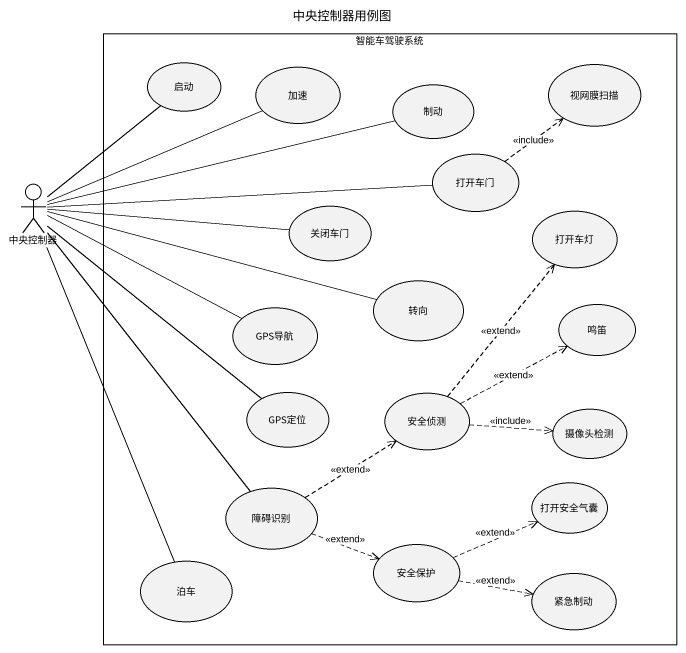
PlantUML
@startuml
title 中央控制器用例图
rectangle 智能车驾驶系统 {
  usecase 启动
  usecase 加速
  usecase 制动
  usecase 视网膜扫描
  usecase 打开车门
  usecase 关闭车门
  usecase 打开车灯
  usecase 转向
  usecase GPS导航
  usecase 鸣笛
  usecase GPS定位
  usecase 安全侦测
  usecase 摄像头检测
  usecase 障碍识别
  usecase 打开安全气囊
  usecase 泊车
  usecase 安全保护
  usecase 紧急制动
}
actor 中央控制器
打开车门 .up.> 视网膜扫描 : <<include>>
中央控制器 -up- 启动
中央控制器 -right- 加速
中央控制器 -right- 制动
中央控制器 -right- 打开车门
中央控制器 -right- 关闭车门
中央控制器 -right- 转向
中央控制器 -right- GPS导航
中央控制器 -- GPS定位
中央控制器 -- 障碍识别
中央控制器 -- 泊车
安全侦测 .up.> 打开车灯 : <<extend>>
安全侦测 .right.> 鸣笛 : <<extend>>
安全侦测 .right.> 摄像头检测 : <<include>>
障碍识别 .up.> 安全侦测 : <<extend>>
障碍识别 .right.> 安全保护 : <<extend>>
安全保护 .right.> 打开安全气囊 : <<extend>>
安全保护 .right.> 紧急制动 : <<extend>>
@enduml
